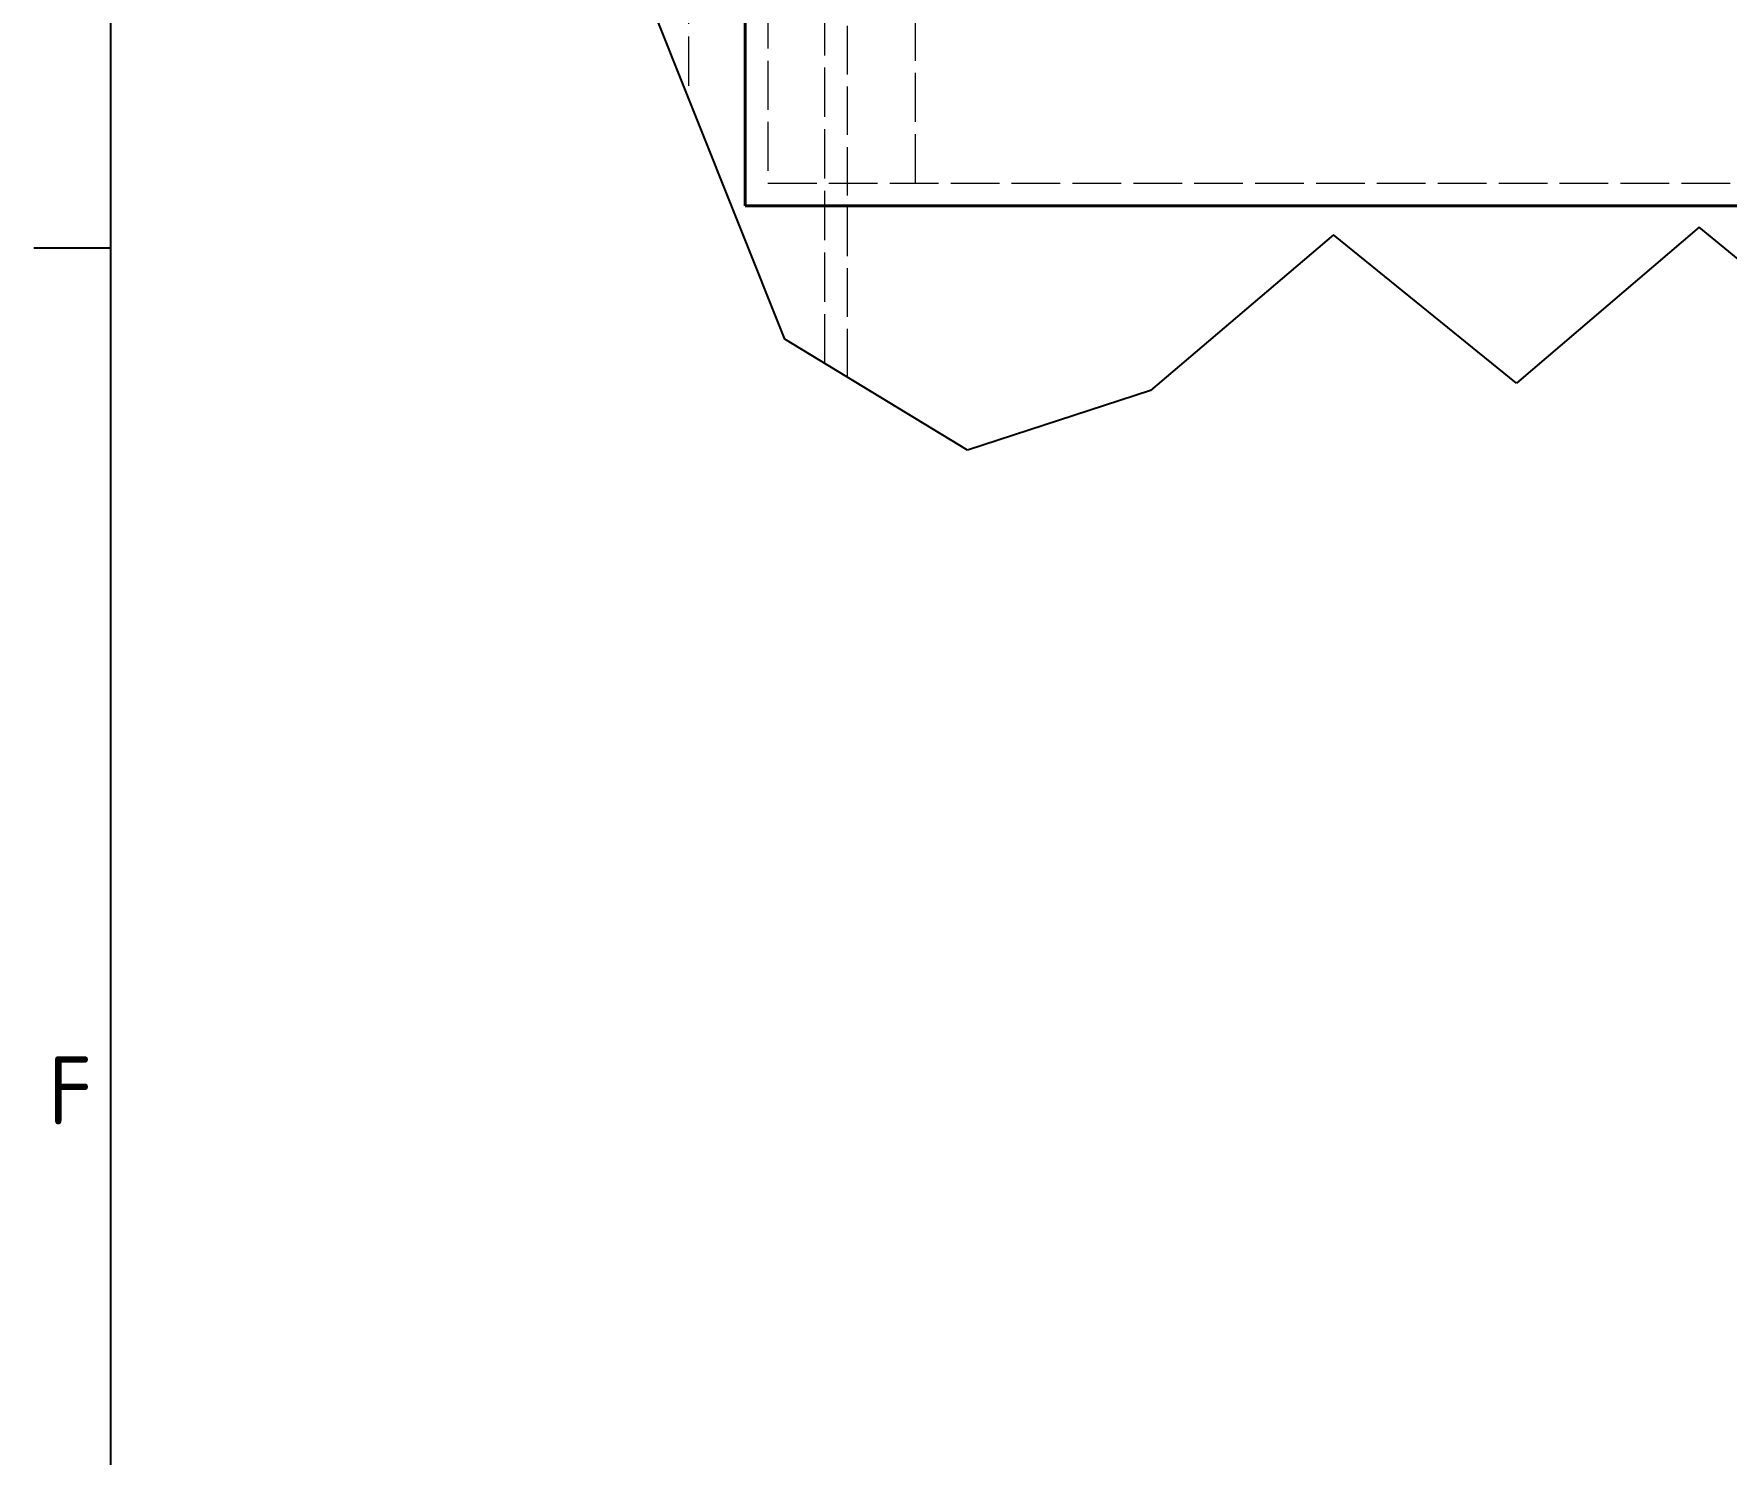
# Model space of a CAD drawing. Header units: millimetres. Extents: x 0 to 2523, y 0 to 1782.
# Drawn here: x 49.8 to 273.6, y 1177 to 1364.8 of the extents above; entities that cross this region are included whole.
import ezdxf

# ---------------------------------------------------------------- set-up
doc = ezdxf.new("R2010")
doc.units = ezdxf.units.MM
doc.header["$LTSCALE"] = 3
doc.linetypes.add('DASHED', pattern=[0.2067, 0.1654, -0.0413])
doc.layers.get('0').update_dxf_attribs({"color": 3, "lineweight": 25})
for name, color, linetype, lineweight in [('가려진 것(ISO)', 2, 'DASHED', 18), ('가시적인 것(ISO)', 3, 'Continuous', 40), ('경계(ISO)', 7, 'Continuous', 25), ('끊기 선(JIS)', 7, 'Continuous', 25)]:
    doc.layers.add(name, color=color, linetype=linetype, lineweight=lineweight)
doc.styles.add('문자 텍스트_M2B', font='isocp.shx')

# ---------------------------------------------------------------- blocks, each defined once
blk = doc.blocks.new('경계 Default Border')
at = {"layer": '경계(ISO)'}
blk.add_line((20, 445.5), (16.6, 445.5), dxfattribs=at)
at = {"layer": '경계(ISO)', "flags": 128}
blk.add_lwpolyline([(20, 20), (20, 574), (821, 574), (821, 20), (20, 20)], dxfattribs=at)
at = {"layer": '경계(ISO)', "color": 2, "insert": (17.245, 406.875), "char_height": 3, "attachment_point": 7, "style": '문자 텍스트_M2B'}
blk.add_mtext('F', dxfattribs=at)

msp = doc.modelspace()

# ---------------------------------------------------------------- linework, layer by layer
at = {"layer": '가려진 것(ISO)', "ltscale": 13.144557}
msp.add_line((154.3855, 1321.2491), (154.3855, 1655.4376), dxfattribs=at)
at = {"layer": '가려진 것(ISO)', "ltscale": 12.919942}
msp.add_line((157.3855, 1319.4296), (157.3855, 1655.9191), dxfattribs=at)
at = {"layer": '가려진 것(ISO)', "ltscale": 13.049678}
for p, q in [((146.8855, 1652.6052), (146.8855, 1345.1052)), ((166.3855, 1345.1052), (166.3855, 1652.6052))]:
    msp.add_line(p, q, dxfattribs=at)
at = {"layer": '가려진 것(ISO)', "ltscale": 13.19637}
msp.add_line((136.3855, 1569.0912), (136.3855, 1356.3314), dxfattribs=at)
at = {"layer": '가려진 것(ISO)', "ltscale": 12.986021}
msp.add_line((146.8855, 1345.1052), (605.8855, 1345.1052), dxfattribs=at)
at = {"layer": '가시적인 것(ISO)'}
for p, q in [((143.8855, 1653.7523), (143.8855, 1342.1052)), ((143.8855, 1342.1052), (608.8855, 1342.1052))]:
    msp.add_line(p, q, dxfattribs=at)
at = {"layer": '끊기 선(JIS)'}
for p, q in [((149.0943, 1324.4582), (119.2456, 1399.3178)), ((270.0473, 1339.2914), (245.8567, 1318.6734)), ((294.2379, 1319.2821), (270.0473, 1339.2914)), ((221.6661, 1338.2752), (197.4755, 1317.6647)), ((245.8567, 1318.6734), (221.6661, 1338.2752)), ((173.2849, 1309.7866), (149.0943, 1324.4582)), ((197.4755, 1317.6647), (173.2849, 1309.7866))]:
    msp.add_line(p, q, dxfattribs=at)

# ---------------------------------------------------------------- block references
at = {"xscale": 3, "yscale": 3, "zscale": 3}
msp.add_blockref('경계 Default Border', (0, 0), dxfattribs=at)

doc.saveas('drawing.dxf')
